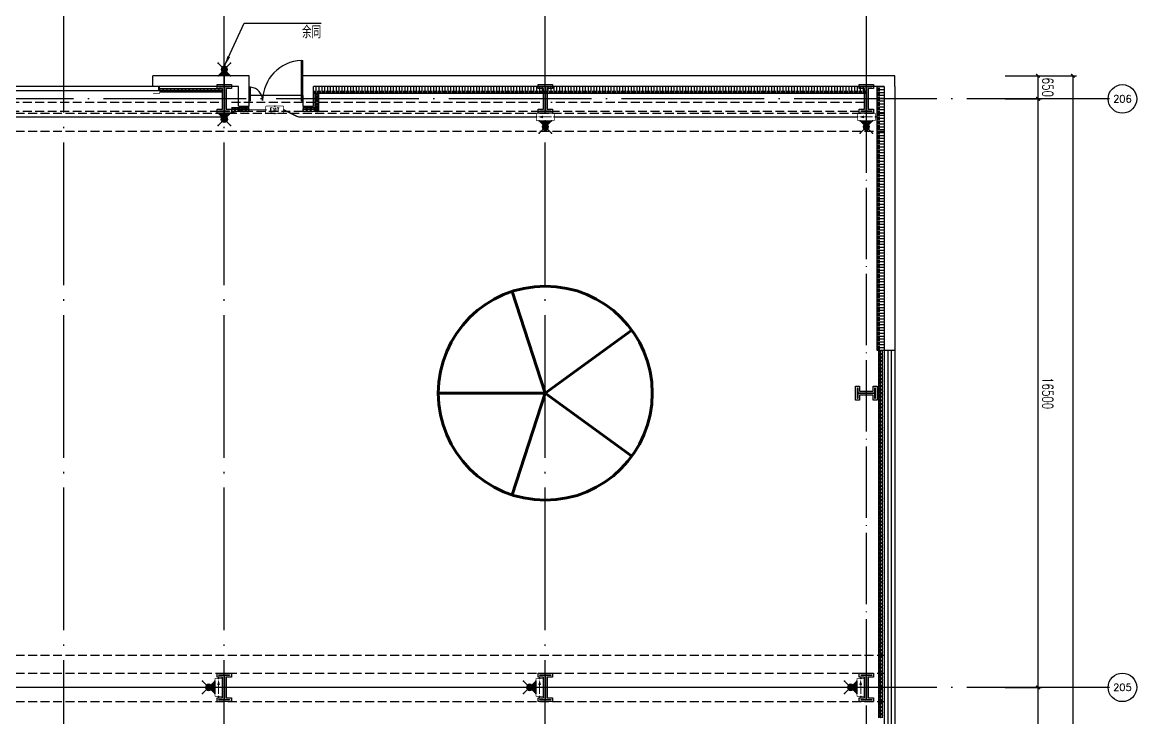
# Model space of a CAD drawing. Extents: x -1396510 to 1250330, y -1892470 to 1623980.
# Drawn here: x 378313 to 409555, y -733980 to -714481 of the extents above; entities that cross this region are included whole.
import ezdxf
from ezdxf.enums import TextEntityAlignment as Align

# ---------------------------------------------------------------- set-up
doc = ezdxf.new("R2010")
doc.units = 0
doc.header["$LTSCALE"] = 1000
doc.header["$MEASUREMENT"] = 0
for name, pattern in [('10平面$0$DASH', [0.35, 0.25, -0.1]), ('DASH', [0.35, 0.25, -0.1]), ('DOTE', [2.42, 2, -0.2, 0.02, -0.2])]:
    doc.linetypes.add(name, pattern=pattern)
doc.layers.get('Defpoints').update_dxf_attribs({"color": 210})
for name, color, linetype in [('10平面$0$WINDOW', 4, 'Continuous'), ('99平面图例外参$0$A-HATCH-2', 251, 'Continuous'), ('A-AXIS-D', 1, 'Continuous'), ('A-AXIS-DOTE', 14, 'DOTE'), ('A-AXIS-DP', 126, 'Continuous'), ('A-HATCH-2', 251, 'Continuous'), ('A-HRAIL', 173, 'Continuous'), ('A-LIN-V', 9, 'Continuous'), ('A-SFCE', 30, 'Continuous'), ('A-WINDOW', 140, 'Continuous'), ('AS-COLN', 6, 'Continuous'), ('AS-WALL', 40, 'Continuous'), ('CURTWALL', 4, 'Continuous'), ('DIM-应急', 3, 'Continuous'), ('EQUIP-应急', 3, 'Continuous'), ('EQUIP-照明', 3, 'Continuous'), ('WIRE-照明', 1, 'Continuous')]:
    doc.layers.add(name, color=color, linetype=linetype)
doc.layers.add('A-云线2', color=3, linetype='Continuous', plot=False)
doc.styles.add('_TCH_AXIS', font='COMPLEX', dxfattribs={"bigfont": 'GBCBIG'})
doc.styles.add('_TCH_DIM_T3', font='SIMPLEX', dxfattribs={"width": 0.705882, "bigfont": 'GBCBIG'})
doc.styles.add('_TEL_DIM', font='SIMPLEX', dxfattribs={"width": 0.8, "height": 3.5, "bigfont": 'HZTXT'})
doc.styles.add('A-DIM_T3', font='SIMPLEX', dxfattribs={"width": 0.705882, "bigfont": 'GBCBIG'})
doc.styles.add('HZTXT5', font='aa.shx', dxfattribs={"width": 0.7, "bigfont": 'hztxt.shx'})
doc.dimstyles.new('_TCH_ARCH&&100', dxfattribs={"dimtxt": 297.5, "dimasz": 100, "dimexe": 100, "dimexo": 100, "dimgap": 126.25, "dimtad": 1, "dimdec": 0, "dimzin": 0, "dimdsep": 46, "dimtxsty": '_TCH_DIM_T3', "dimblk": 'ARCHTICK', "dimcen": 0.09, "dimclrt": 7, "dimazin": 2, "dimtfac": 1, "dimtdec": 0, "dimtix": 1, "dimtmove": 2, "dimatfit": 3, "dimfxl": 0, "dimtolj": 1, "dimtzin": 0, "dimarcsym": 0})
doc.dimstyles.new('A-DIM&&100', dxfattribs={"dimtxt": 297.5, "dimasz": 100, "dimexe": 100, "dimexo": 100, "dimgap": 126.25, "dimtad": 1, "dimdec": 0, "dimzin": 0, "dimdsep": 46, "dimtxsty": 'A-DIM_T3', "dimblk": 'ARCHTICK', "dimcen": 0.09, "dimclrt": 7, "dimazin": 2, "dimtfac": 1, "dimtdec": 0, "dimtix": 1, "dimtmove": 2, "dimatfit": 3, "dimfxl": 0, "dimtolj": 1, "dimtzin": 0, "dimarcsym": 0})

# ---------------------------------------------------------------- blocks, each defined once
blk = doc.blocks.new('_ArchTick')
at = {"color": 0, "linetype": 'ByBlock', "const_width": 0.4}
blk.add_lwpolyline([(-0.5, -0.5), (0.5, 0.5)], dxfattribs=at)
blk = doc.blocks.new('*D551')
at = {"layer": 'A-AXIS-D', "color": 0, "lineweight": -2, "transparency": 16777216}
for p, q in [((160194, 650), (161210, 650)), ((161110, 650), (161110, 0)), ((160194, 0), (161210, 0))]:
    blk.add_line(p, q, dxfattribs=at)
at = {"layer": 'Defpoints', "color": 0, "transparency": 16777216}
for p in [(160094, 650), (160094, 0), (161110, 0)]:
    blk.add_point(p, dxfattribs=at)
at = {"layer": 'A-AXIS-D', "color": 0, "lineweight": -2, "transparency": 16777216, "xscale": 100, "yscale": 100, "zscale": 100}
for p, rotation in [((161110, 650), 90), ((161110, 0), 270)]:
    blk.add_blockref('_ArchTick', p, dxfattribs=dict(at, rotation=rotation))
at = {"layer": 'A-AXIS-D', "color": 7, "transparency": 16777216, "insert": (161385, 325), "char_height": 297.5, "attachment_point": 5, "rotation": 270, "style": 'A-DIM_T3'}
blk.add_mtext('\\A1;650', dxfattribs=at)
blk = doc.blocks.new('*D552')
at = {"layer": 'A-AXIS-D', "color": 0, "lineweight": -2, "transparency": 16777216}
for p, q in [((160194, 0), (161210, 0)), ((161110, 0), (161110, -16500)), ((160194, -16500), (161210, -16500))]:
    blk.add_line(p, q, dxfattribs=at)
at = {"layer": 'Defpoints', "color": 0, "transparency": 16777216}
for p in [(160094, 0), (160094, -16500), (161110, -16500)]:
    blk.add_point(p, dxfattribs=at)
at = {"layer": 'A-AXIS-D', "color": 0, "lineweight": -2, "transparency": 16777216, "xscale": 100, "yscale": 100, "zscale": 100}
for p, rotation in [((161110, 0), 90), ((161110, -16500), 270)]:
    blk.add_blockref('_ArchTick', p, dxfattribs=dict(at, rotation=rotation))
at = {"layer": 'A-AXIS-D', "color": 7, "transparency": 16777216, "insert": (161385, -8250), "char_height": 297.5, "attachment_point": 5, "rotation": 270, "style": 'A-DIM_T3'}
blk.add_mtext('\\A1;16500', dxfattribs=at)
blk = doc.blocks.new('*D553')
at = {"layer": 'A-AXIS-D', "color": 0, "lineweight": -2, "transparency": 16777216}
for p, q in [((160194, -16500), (161210, -16500)), ((161110, -16500), (161110, -33000)), ((160194, -33000), (161210, -33000))]:
    blk.add_line(p, q, dxfattribs=at)
at = {"layer": 'Defpoints', "color": 0, "transparency": 16777216}
for p in [(160094, -16500), (160094, -33000), (161110, -33000)]:
    blk.add_point(p, dxfattribs=at)
at = {"layer": 'A-AXIS-D', "color": 0, "lineweight": -2, "transparency": 16777216, "xscale": 100, "yscale": 100, "zscale": 100}
for p, rotation in [((161110, -16500), 90), ((161110, -33000), 270)]:
    blk.add_blockref('_ArchTick', p, dxfattribs=dict(at, rotation=rotation))
at = {"layer": 'A-AXIS-D', "color": 7, "transparency": 16777216, "insert": (161385, -24750), "char_height": 297.5, "attachment_point": 5, "rotation": 270, "style": 'A-DIM_T3'}
blk.add_mtext('\\A1;16500', dxfattribs=at)
blk = doc.blocks.new('10平面$0$$DorLib2D$00000126')
at = {"color": 0, "linetype": 'Continuous'}
for p, q in [((-0.532, 0.5), (-0.532, 0.9)), ((0.532, 0.9), (0.532, 0.5))]:
    blk.add_line(p, q, dxfattribs=at)
at = {"color": 0, "linetype": '10平面$0$DASH'}
for p, q in [((-0.532, 0.9), (0.532, 0.9)), ((-0.532, 0.5), (0.532, 0.5))]:
    blk.add_line(p, q, dxfattribs=at)
blk = doc.blocks.new('DOOR2DLIB$SYSLIB$00000123')
at = {"color": 0}
for p, q in [((0.475, -0.001), (0.475, 0.752)), ((0.475, 0.752), (0.5, 0.752)), ((0.5, -0.001), (0.5, 0.752)), ((-0.5, 0), (-0.5, 0.252)), ((-0.475, 0.252), (-0.5, 0.252)), ((-0.475, 0), (-0.475, 0.252)), ((-0.475, 0), (-0.5, 0)), ((0.475, -0.001), (0.5, -0.001))]:
    blk.add_line(p, q, dxfattribs=at)
for centre, radius, start, end in [((0.505, -0.002), 0.755, 92.2493, 179.7238), ((-0.501, 0.003), 0.251, 359.7899, 84.0974)]:
    blk.add_arc(centre, radius, start, end, dxfattribs=at)
blk = doc.blocks.new('42343243')
at = {"layer": '10平面$0$WINDOW'}
blk.add_line((-144654, 1222620), (-146154, 1222620), dxfattribs=at)
at = {"layer": 'AS-WALL'}
for p, q in [((-146154, 1223170), (-148854, 1223170)), ((-148854, 1222870), (-148854, 1223170)), ((-146154, 1222620), (-146154, 1223170)), ((-144654, 1222620), (-144654, 1223170)), ((-137854, 1223170), (-144654, 1223170)), ((-137854, 1222870), (-137854, 1223170)), ((-146454, 1222870), (-148854, 1222870)), ((-146454, 1222320), (-146454, 1222870)), ((-144354, 1222320), (-144354, 1222870)), ((-137854, 1222870), (-144354, 1222870)), ((-146154, 1222320), (-146154, 1222620)), ((-144654, 1222620), (-144654, 1222320)), ((-146454, 1222320), (-146154, 1222320)), ((-144654, 1222320), (-144354, 1222320))]:
    blk.add_line(p, q, dxfattribs=at)
at = {"layer": '10平面$0$WINDOW', "zscale": 300}
for name, p, xscale, yscale, rotation in [('DOOR2DLIB$SYSLIB$00000123', (-145404, 1222470), -1500, -1500, 179.9999999999555), ('10平面$0$$DorLib2D$00000126', (-151354, 1223020), 5000, 300, 180)]:
    blk.add_blockref(name, p, dxfattribs=dict(at, xscale=xscale, yscale=yscale, rotation=rotation))
blk = doc.blocks.new('nt66')
at = {"layer": 'A-HATCH-2', "color": 8}
blk.add_lwpolyline([(-195840, 766870), (-195440, 766870), (-195440, 766758), (-195586, 766758), (-195586, 766182), (-195440, 766182), (-195440, 766070), (-195840, 766070), (-195840, 766182), (-195694, 766182), (-195694, 766758), (-195840, 766758)], close=True, dxfattribs=at)
at = {"layer": 'AS-COLN'}
blk.add_lwpolyline([(-195790, 766820), (-195490, 766820), (-195490, 766808), (-195636, 766808), (-195636, 766132), (-195490, 766132), (-195490, 766120), (-195790, 766120), (-195790, 766132), (-195644, 766132), (-195644, 766808), (-195790, 766808)], close=True, dxfattribs=at)
blk = doc.blocks.new('342343243')
at = {"layer": 'A-AXIS-DP', "color": 5}
blk.add_lwpolyline([(-155704, 832070), (-155404, 832070), (-155404, 832058), (-155550, 832058), (-155550, 831582), (-155404, 831582), (-155404, 831570), (-155704, 831570), (-155704, 831582), (-155558, 831582), (-155558, 832058), (-155704, 832058), (-155704, 832070)], close=True, dxfattribs=at)
at = {"layer": 'A-HATCH-2'}
blk.add_lwpolyline([(-155754, 832120), (-155354, 832120), (-155354, 832008), (-155500, 832008), (-155500, 831632), (-155354, 831632), (-155354, 831520), (-155754, 831520), (-155754, 831632), (-155608, 831632), (-155608, 832008), (-155754, 832008)], close=True, dxfattribs=at)
blk = doc.blocks.new('33333')
for p in [(48786, -43900), (57786, -43900), (66786, -43900), (48786, -60400), (57786, -60400), (66786, -60400)]:
    blk.add_blockref('nt66', p)
at = {"layer": 'A-AXIS-DP', "rotation": 270}
blk.add_blockref('342343243', (-960674, 558766), dxfattribs=at)
blk = doc.blocks.new('w42343')
at = {"layer": 'A-HATCH-2', "color": 8, "linetype": 'DASH'}
for p, q in [((-263654, 722170), (-128354, 722170)), ((-263654, 721670), (-128354, 721670)), ((-263654, 706970), (-128354, 706970)), ((-263654, 706470), (-128354, 706470)), ((-263654, 705670), (-128354, 705670))]:
    blk.add_line(p, q, dxfattribs=at)
blk = doc.blocks.new('w4324324')
at = {"layer": 'A-HATCH-2', "color": 0, "lineweight": 60}
for q in [(-1694760, 686605), (-1697614, 684532), (-1691907, 684532), (-1696524, 681178), (-1692997, 681178)]:
    blk.add_line((-1694760, 683605), q, dxfattribs=at)
blk.add_circle((-1694760, 683605), 3000, dxfattribs=at)
blk = doc.blocks.new('ner546')
at = {"layer": 'A-LIN-V', "color": 8}
blk.add_blockref('w4324324', (631280, -64744), dxfattribs=at)
blk = doc.blocks.new('3333')
at = {"layer": 'A-SFCE', "const_width": 20}
blk.add_lwpolyline([(-227064, 766320), (-227064, 766510), (-227244, 766510), (-227244, 766320)], dxfattribs=at)
blk = doc.blocks.new('*D5786')
at = {"layer": 'A-AXIS-D', "color": 0, "lineweight": -2, "transparency": 16777216}
for p, q in [((160294, 650), (162190, 650)), ((162090, 650), (162090, -83150)), ((160294, -83150), (162190, -83150))]:
    blk.add_line(p, q, dxfattribs=at)
at = {"layer": 'Defpoints', "color": 0, "transparency": 16777216}
for p in [(160194, 650), (160194, -83150), (162090, -83150)]:
    blk.add_point(p, dxfattribs=at)
at = {"layer": 'A-AXIS-D', "color": 0, "lineweight": -2, "transparency": 16777216, "xscale": 100, "yscale": 100, "zscale": 100}
for p, rotation in [((162090, 650), 90), ((162090, -83150), 270)]:
    blk.add_blockref('_ArchTick', p, dxfattribs=dict(at, rotation=rotation))
at = {"layer": 'A-AXIS-D', "color": 7, "transparency": 16777216, "insert": (162365, -41250), "char_height": 297.5, "attachment_point": 5, "rotation": 270, "style": '_TCH_DIM_T3'}
blk.add_mtext('\\A1;83800', dxfattribs=at)
blk = doc.blocks.new('99平面图例外参$0$$LinePat$填挖边坡')
at = {"color": 0}
for p, q in [((0, 0), (0, -1500)), ((300, 0), (300, -600))]:
    blk.add_line(p, q, dxfattribs=at)
at = {"layer": 'Defpoints', "color": 0}
blk.add_point((600, 0), dxfattribs=at)
blk = doc.blocks.new('99平面图例外参$0$$LinePat$圆环')
for points in [[(0, 150), (300, 150)], [(0, 0), (300, 0)], [(0, -150), (300, -150)]]:
    blk.add_lwpolyline(points)
at = {"color": 0}
blk.add_circle((150, 0), 150, dxfattribs=at)
blk = doc.blocks.new('$equip_U$00000203(EQ-138-沈勤辉)')
at = {"color": 7, "lineweight": 0}
for p, q in [((-0.348, -0.15), (-0.2, -0.15)), ((-0.348, -0.45), (-0.348, -0.15)), ((-0.348, -0.293), (-0.257, -0.293)), ((-0.348, -0.45), (-0.2, -0.45)), ((-0.131, -0.15), (0.029, -0.45)), ((-0.131, -0.45), (0.029, -0.15)), ((0.097, -0.45), (0.097, -0.15)), ((0.188, -0.15), (0.348, -0.15)), ((0.269, -0.15), (0.269, -0.45))]:
    blk.add_line(p, q, dxfattribs=at)
at = {"lineweight": 0, "const_width": 0.0571}
blk.add_lwpolyline([(-0.658, -0.6), (0.658, -0.6, 0.414214), (0.72, -0.538), (0.72, -0.062, 0.414213), (0.658, 0), (-0.658, 0, 0.414214), (-0.72, -0.062, 0), (-0.72, -0.538, 0.414245), (-0.658, -0.6, 18481.445439)], format="xyb", dxfattribs=at)
for p in [(0, 0), (-0.72, -0.3), (0, -0.6), (0.72, -0.3)]:
    blk.add_point(p)
at = {"color": 7, "style": '_TEL_DIM', "flags": 1}
for tag in ['A', 'REMARK']:
    blk.add_attdef(tag, text='', height=0.00002, dxfattribs=at).set_placement((0, 0), align=Align.MIDDLE_CENTER)
blk = doc.blocks.new('$equip_U$00000208(EQ-138-沈勤辉)')
blk.add_hatch(color=256).paths.add_polyline_path([(0.215, 0.372), (0.503, 0.3), (0.215, 0.228)])
at = {"color": 7, "lineweight": 0}
blk.add_line((-0.503, 0.3), (0.215, 0.3), dxfattribs=at)
at = {"lineweight": 0, "const_width": 0.0571}
blk.add_lwpolyline([(-0.658, 0), (0.658, 0, 0.414214), (0.72, 0.062), (0.72, 0.538, 0.414213), (0.658, 0.6), (-0.658, 0.6, 0.414214), (-0.72, 0.538, 0), (-0.72, 0.062, 0.414245), (-0.658, 0, 18481.445439)], format="xyb", dxfattribs=at)
blk.add_lwpolyline([(0.215, 0.372), (0.503, 0.3), (0.215, 0.228), (0.215, 0.372)], dxfattribs=at)
for p in [(-0.72, 0.3), (0, 0.6), (0, 0), (0.72, 0.3)]:
    blk.add_point(p)
at = {"color": 7, "style": '_TEL_DIM', "flags": 1}
for tag in ['A', 'REMARK']:
    blk.add_attdef(tag, text='', height=0.00002, dxfattribs=at).set_placement((0, 0), align=Align.MIDDLE_CENTER)
blk = doc.blocks.new('$equip$00003158')
h = blk.add_hatch(color=256)
h.dxf.hatch_style = 1
h.paths.add_polyline_path([(0, 0.25, -0.198912), (-0.177, 0.323), (-0.5, 0), (0.5, 0), (0.177, 0.323, -0.198912)])
blk.add_hatch(color=256).paths.add_polyline_path([(0, 0.75, 1), (0, 0.25, 1)])
for p, q in [((-0.5, 1), (-0.177, 0.677)), ((0.177, 0.677), (0.5, 1)), ((-0.5, 0), (-0.177, 0.323)), ((-0.5, 0), (0.5, 0)), ((0.177, 0.323), (0.5, 0))]:
    blk.add_line(p, q)
blk.add_circle((0, 0.5), 0.25)
for p in [(-0.5, 1), (0.5, 1), (-0.5, 0), (0, 0), (0.5, 0)]:
    blk.add_point(p)
at = {"color": 7, "style": '_TEL_DIM', "flags": 1}
for tag in ['A', 'REMARK']:
    blk.add_attdef(tag, text='', height=0.00002, dxfattribs=at).set_placement((0, 0), align=Align.MIDDLE_CENTER)
blk = doc.blocks.new('世赫2#厂房一层0821')
at = {"layer": 'A-AXIS-D'}
for centre in [(163479.3, 1.1), (163479.3, -16498.9)]:
    blk.add_circle(centre, 400, dxfattribs=at)
at = {"layer": 'A-AXIS-DOTE', "color": 8, "ltscale": 2}
for p, q in [((133800, -87498.9), (133800, 6300)), ((138300, -87498.9), (138300, 6300)), ((147300, -87498.9), (147300, 6300)), ((163114.2, 0), (-11095.8, 0)), ((163114.2, -16500), (-11095.8, -16500))]:
    blk.add_line(p, q, dxfattribs=at)
at = {"layer": 'A-AXIS-DOTE', "color": 8}
blk.add_line((156300, -89188.9), (156300, 6366.1), dxfattribs=at)
at = {"layer": 'A-LIN-V'}
for p, q in [((156600, -7050), (156600, 344)), ((156296, 150), (140800, 150)), ((156800, -7050), (156600, -7050))]:
    blk.add_line(p, q, dxfattribs=at)
at = {"layer": 'A-SFCE', "linetype": 'DASH'}
for p, q in [((138150, -100), (120450, -100)), ((156246, -100), (147450, -100)), ((138150, -350), (120450, -350)), ((156100, -350), (147450, -350))]:
    blk.add_line(p, q, dxfattribs=at)
at = {"layer": 'A-SFCE', "color": 2, "linetype": 'DASH'}
for p, q in [((147150, -100), (138450, -100)), ((147150, -350), (138450, -350))]:
    blk.add_line(p, q, dxfattribs=at)
at = {"layer": 'AS-WALL'}
for p, q in [((156950, 650), (147300, 650)), ((147300, 350), (147300, 650)), ((157100, 650), (156950, 650)), ((157100, 350), (157100, 650)), ((156800, 350), (147300, 350)), ((156800, 350), (156800, -7050)), ((157100, 350), (157100, -7050)), ((157100, 350), (157100, 350)), ((157100, -7050), (156800, -7050))]:
    blk.add_line(p, q, dxfattribs=at)
at = {"layer": 'CURTWALL'}
for p, q in [((156800, -7050), (156800, -25950)), ((157100, -7050), (156800, -7050)), ((156900, -7050), (156900, -25950)), ((157000, -7050), (157000, -25950)), ((157100, -7050), (157100, -25950))]:
    blk.add_line(p, q, dxfattribs=at)
at = {"layer": '99平面图例外参$0$A-HATCH-2', "color": 203, "yscale": 0.1333333333333333, "zscale": 0.1333333333333333}
for p, xscale, rotation in [((140800, 150), -0.1338169328393816, 179.9999999999118), ((140880.3, 150), -0.1338169328393816, 179.9999999999118), ((140960.6, 150), -0.1338169328393816, 179.9999999999118), ((141040.9, 150), -0.1338169328393816, 179.9999999999118), ((141121.2, 150), -0.1338169328393816, 179.9999999999118), ((141201.5, 150), -0.1338169328393816, 179.9999999999118), ((141281.7, 150), -0.1338169328393816, 179.9999999999118), ((141362, 150), -0.1338169328393816, 179.9999999999118), ((141442.3, 150), -0.1338169328393816, 179.9999999999118), ((141522.6, 150), -0.1338169328393816, 179.9999999999118), ((141602.9, 150), -0.1338169328393816, 179.9999999999118), ((141683.2, 150), -0.1338169328393816, 179.9999999999118), ((141763.5, 150), -0.1338169328393816, 179.9999999999118), ((141843.8, 150), -0.1338169328393816, 179.9999999999118), ((141924.1, 150), -0.1338169328393816, 179.9999999999118), ((142004.4, 150), -0.1338169328393816, 179.9999999999118), ((142084.6, 150), -0.1338169328393816, 179.9999999999118), ((142164.9, 150), -0.1338169328393816, 179.9999999999118), ((142245.2, 150), -0.1338169328393816, 179.9999999999118), ((142325.5, 150), -0.1338169328393816, 179.9999999999118), ((142405.8, 150), -0.1338169328393816, 179.9999999999118), ((142486.1, 150), -0.1338169328393816, 179.9999999999118), ((142566.4, 150), -0.1338169328393816, 179.9999999999118), ((142646.7, 150), -0.1338169328393816, 179.9999999999118), ((142727, 150), -0.1338169328393816, 179.9999999999118), ((142807.3, 150), -0.1338169328393816, 179.9999999999118), ((142887.5, 150), -0.1338169328393816, 179.9999999999118), ((142967.8, 150), -0.1338169328393816, 179.9999999999118), ((143048.1, 150), -0.1338169328393816, 179.9999999999118), ((143128.4, 150), -0.1338169328393816, 179.9999999999118), ((143208.7, 150), -0.1338169328393816, 179.9999999999118), ((143289, 150), -0.1338169328393816, 179.9999999999118), ((143369.3, 150), -0.1338169328393816, 179.9999999999118), ((143449.6, 150), -0.1338169328393816, 179.9999999999118), ((143529.9, 150), -0.1338169328393816, 179.9999999999118), ((143610.2, 150), -0.1338169328393816, 179.9999999999118), ((143690.4, 150), -0.1338169328393816, 179.9999999999118), ((143770.7, 150), -0.1338169328393816, 179.9999999999118), ((143851, 150), -0.1338169328393816, 179.9999999999118), ((143931.3, 150), -0.1338169328393816, 179.9999999999118), ((144011.6, 150), -0.1338169328393816, 179.9999999999118), ((144091.9, 150), -0.1338169328393816, 179.9999999999118), ((144172.2, 150), -0.1338169328393816, 179.9999999999118), ((144252.5, 150), -0.1338169328393816, 179.9999999999118), ((144332.8, 150), -0.1338169328393816, 179.9999999999118), ((144413.1, 150), -0.1338169328393816, 179.9999999999118), ((144493.3, 150), -0.1338169328393816, 179.9999999999118), ((144573.6, 150), -0.1338169328393816, 179.9999999999118), ((144653.9, 150), -0.1338169328393816, 179.9999999999118), ((144734.2, 150), -0.1338169328393816, 179.9999999999118), ((144814.5, 150), -0.1338169328393816, 179.9999999999118), ((144894.8, 150), -0.1338169328393816, 179.9999999999118), ((144975.1, 150), -0.1338169328393816, 179.9999999999118), ((145055.4, 150), -0.1338169328393816, 179.9999999999118), ((145135.7, 150), -0.1338169328393816, 179.9999999999118), ((145216, 150), -0.1338169328393816, 179.9999999999118), ((145296.2, 150), -0.1338169328393816, 179.9999999999118), ((145376.5, 150), -0.1338169328393816, 179.9999999999118), ((145456.8, 150), -0.1338169328393816, 179.9999999999118), ((145537.1, 150), -0.1338169328393816, 179.9999999999118), ((145617.4, 150), -0.1338169328393816, 179.9999999999118), ((145697.7, 150), -0.1338169328393816, 179.9999999999118), ((145778, 150), -0.1338169328393816, 179.9999999999118), ((145858.3, 150), -0.1338169328393816, 179.9999999999118), ((145938.6, 150), -0.1338169328393816, 179.9999999999118), ((146018.9, 150), -0.1338169328393816, 179.9999999999118), ((146099.2, 150), -0.1338169328393816, 179.9999999999118), ((146179.4, 150), -0.1338169328393816, 179.9999999999118), ((146259.7, 150), -0.1338169328393816, 179.9999999999118), ((146340, 150), -0.1338169328393816, 179.9999999999118), ((146420.3, 150), -0.1338169328393816, 179.9999999999118), ((146500.6, 150), -0.1338169328393816, 179.9999999999118), ((146580.9, 150), -0.1338169328393816, 179.9999999999118), ((146661.2, 150), -0.1338169328393816, 179.9999999999118), ((146741.5, 150), -0.1338169328393816, 179.9999999999118), ((146821.8, 150), -0.1338169328393816, 179.9999999999118), ((146902.1, 150), -0.1338169328393816, 179.9999999999118), ((146982.3, 150), -0.1338169328393816, 179.9999999999118), ((147062.6, 150), -0.1338169328393816, 179.9999999999118), ((147142.9, 150), -0.1338169328393816, 179.9999999999118), ((147223.2, 150), -0.1338169328393816, 179.9999999999118), ((147303.5, 150), -0.1338169328393816, 179.9999999999118), ((147383.8, 150), -0.1338169328393816, 179.9999999999118), ((147464.1, 150), -0.1338169328393816, 179.9999999999118), ((147544.4, 150), -0.1338169328393816, 179.9999999999118), ((147624.7, 150), -0.1338169328393816, 179.9999999999118), ((147705, 150), -0.1338169328393816, 179.9999999999118), ((147785.2, 150), -0.1338169328393816, 179.9999999999118), ((147865.5, 150), -0.1338169328393816, 179.9999999999118), ((147945.8, 150), -0.1338169328393816, 179.9999999999118), ((148026.1, 150), -0.1338169328393816, 179.9999999999118), ((148106.4, 150), -0.1338169328393816, 179.9999999999118), ((148186.7, 150), -0.1338169328393816, 179.9999999999118), ((148267, 150), -0.1338169328393816, 179.9999999999118), ((148347.3, 150), -0.1338169328393816, 179.9999999999118), ((148427.6, 150), -0.1338169328393816, 179.9999999999118), ((148507.9, 150), -0.1338169328393816, 179.9999999999118), ((148588.1, 150), -0.1338169328393816, 179.9999999999118), ((148668.4, 150), -0.1338169328393816, 179.9999999999118), ((148748.7, 150), -0.1338169328393816, 179.9999999999118), ((148829, 150), -0.1338169328393816, 179.9999999999118), ((148909.3, 150), -0.1338169328393816, 179.9999999999118), ((148989.6, 150), -0.1338169328393816, 179.9999999999118), ((149069.9, 150), -0.1338169328393816, 179.9999999999118), ((149150.2, 150), -0.1338169328393816, 179.9999999999118), ((149230.5, 150), -0.1338169328393816, 179.9999999999118), ((149310.8, 150), -0.1338169328393816, 179.9999999999118), ((149391, 150), -0.1338169328393816, 179.9999999999118), ((149471.3, 150), -0.1338169328393816, 179.9999999999118), ((149551.6, 150), -0.1338169328393816, 179.9999999999118), ((149631.9, 150), -0.1338169328393816, 179.9999999999118), ((149712.2, 150), -0.1338169328393816, 179.9999999999118), ((149792.5, 150), -0.1338169328393816, 179.9999999999118), ((149872.8, 150), -0.1338169328393816, 179.9999999999118), ((149953.1, 150), -0.1338169328393816, 179.9999999999118), ((150033.4, 150), -0.1338169328393816, 179.9999999999118), ((150113.7, 150), -0.1338169328393816, 179.9999999999118), ((150193.9, 150), -0.1338169328393816, 179.9999999999118), ((150274.2, 150), -0.1338169328393816, 179.9999999999118), ((150354.5, 150), -0.1338169328393816, 179.9999999999118), ((150434.8, 150), -0.1338169328393816, 179.9999999999118), ((150515.1, 150), -0.1338169328393816, 179.9999999999118), ((150595.4, 150), -0.1338169328393816, 179.9999999999118), ((150675.7, 150), -0.1338169328393816, 179.9999999999118), ((150756, 150), -0.1338169328393816, 179.9999999999118), ((150836.3, 150), -0.1338169328393816, 179.9999999999118), ((150916.6, 150), -0.1338169328393816, 179.9999999999118), ((150996.9, 150), -0.1338169328393816, 179.9999999999118), ((151077.1, 150), -0.1338169328393816, 179.9999999999118), ((151157.4, 150), -0.1338169328393816, 179.9999999999118), ((151237.7, 150), -0.1338169328393816, 179.9999999999118), ((151318, 150), -0.1338169328393816, 179.9999999999118), ((151398.3, 150), -0.1338169328393816, 179.9999999999118), ((151478.6, 150), -0.1338169328393816, 179.9999999999118), ((151558.9, 150), -0.1338169328393816, 179.9999999999118), ((151639.2, 150), -0.1338169328393816, 179.9999999999118), ((151719.5, 150), -0.1338169328393816, 179.9999999999118), ((151799.8, 150), -0.1338169328393816, 179.9999999999118), ((151880, 150), -0.1338169328393816, 179.9999999999118), ((151960.3, 150), -0.1338169328393816, 179.9999999999118), ((152040.6, 150), -0.1338169328393816, 179.9999999999118), ((152120.9, 150), -0.1338169328393816, 179.9999999999118), ((152201.2, 150), -0.1338169328393816, 179.9999999999118), ((152281.5, 150), -0.1338169328393816, 179.9999999999118), ((152361.8, 150), -0.1338169328393816, 179.9999999999118), ((152442.1, 150), -0.1338169328393816, 179.9999999999118), ((152522.4, 150), -0.1338169328393816, 179.9999999999118), ((152602.7, 150), -0.1338169328393816, 179.9999999999118), ((152682.9, 150), -0.1338169328393816, 179.9999999999118), ((152763.2, 150), -0.1338169328393816, 179.9999999999118), ((152843.5, 150), -0.1338169328393816, 179.9999999999118), ((152923.8, 150), -0.1338169328393816, 179.9999999999118), ((153004.1, 150), -0.1338169328393816, 179.9999999999118), ((153084.4, 150), -0.1338169328393816, 179.9999999999118), ((153164.7, 150), -0.1338169328393816, 179.9999999999118), ((153245, 150), -0.1338169328393816, 179.9999999999118), ((153325.3, 150), -0.1338169328393816, 179.9999999999118), ((153405.6, 150), -0.1338169328393816, 179.9999999999118), ((153485.8, 150), -0.1338169328393816, 179.9999999999118), ((153566.1, 150), -0.1338169328393816, 179.9999999999118), ((153646.4, 150), -0.1338169328393816, 179.9999999999118), ((153726.7, 150), -0.1338169328393816, 179.9999999999118), ((153807, 150), -0.1338169328393816, 179.9999999999118), ((153887.3, 150), -0.1338169328393816, 179.9999999999118), ((153967.6, 150), -0.1338169328393816, 179.9999999999118), ((154047.9, 150), -0.1338169328393816, 179.9999999999118), ((154128.2, 150), -0.1338169328393816, 179.9999999999118), ((154208.5, 150), -0.1338169328393816, 179.9999999999118), ((154288.7, 150), -0.1338169328393816, 179.9999999999118), ((154369, 150), -0.1338169328393816, 179.9999999999118), ((154449.3, 150), -0.1338169328393816, 179.9999999999118), ((154529.6, 150), -0.1338169328393816, 179.9999999999118), ((154609.9, 150), -0.1338169328393816, 179.9999999999118), ((154690.2, 150), -0.1338169328393816, 179.9999999999118), ((154770.5, 150), -0.1338169328393816, 179.9999999999118), ((154850.8, 150), -0.1338169328393816, 179.9999999999118), ((154931.1, 150), -0.1338169328393816, 179.9999999999118), ((155011.4, 150), -0.1338169328393816, 179.9999999999118), ((155091.6, 150), -0.1338169328393816, 179.9999999999118), ((155171.9, 150), -0.1338169328393816, 179.9999999999118), ((155252.2, 150), -0.1338169328393816, 179.9999999999118), ((155332.5, 150), -0.1338169328393816, 179.9999999999118), ((155412.8, 150), -0.1338169328393816, 179.9999999999118), ((155493.1, 150), -0.1338169328393816, 179.9999999999118), ((155573.4, 150), -0.1338169328393816, 179.9999999999118), ((155653.7, 150), -0.1338169328393816, 179.9999999999118), ((155734, 150), -0.1338169328393816, 179.9999999999118), ((155814.3, 150), -0.1338169328393816, 179.9999999999118), ((155894.5, 150), -0.1338169328393816, 179.9999999999118), ((155974.8, 150), -0.1338169328393816, 179.9999999999118), ((156055.1, 150), -0.1338169328393816, 179.9999999999118), ((156135.4, 150), -0.1338169328393816, 179.9999999999118), ((156215.7, 150), -0.1338169328393816, 179.9999999999118), ((156600, 344), -0.133949268261889, 89.99999999918609), ((156600, 263.6), -0.133949268261889, 89.99999999918609), ((156600, 183.3), -0.133949268261889, 89.99999999918609), ((156600, 102.9), -0.133949268261889, 89.99999999918609), ((156600, 22.5), -0.133949268261889, 89.99999999918609), ((156600, -57.8), -0.133949268261889, 89.99999999918609), ((156600, -138.2), -0.133949268261889, 89.99999999918609), ((156600, -218.6), -0.133949268261889, 89.99999999918609), ((156600, -299), -0.133949268261889, 89.99999999918609), ((156600, -379.3), -0.133949268261889, 89.99999999918609), ((156600, -459.7), -0.133949268261889, 89.99999999918609), ((156600, -540.1), -0.133949268261889, 89.99999999918609), ((156600, -620.4), -0.133949268261889, 89.99999999918609), ((156600, -700.8), -0.133949268261889, 89.99999999918609), ((156600, -781.2), -0.133949268261889, 89.99999999918609), ((156600, -861.5), -0.133949268261889, 89.99999999918609), ((156600, -941.9), -0.133949268261889, 89.99999999918609), ((156600, -1022.3), -0.133949268261889, 89.99999999918609), ((156600, -1102.7), -0.133949268261889, 89.99999999918609), ((156600, -1183), -0.133949268261889, 89.99999999918609), ((156600, -1263.4), -0.133949268261889, 89.99999999918609), ((156600, -1343.8), -0.133949268261889, 89.99999999918609), ((156600, -1424.1), -0.133949268261889, 89.99999999918609), ((156600, -1504.5), -0.133949268261889, 89.99999999918609), ((156600, -1584.9), -0.133949268261889, 89.99999999918609), ((156600, -1665.2), -0.133949268261889, 89.99999999918609), ((156600, -1745.6), -0.133949268261889, 89.99999999918609), ((156600, -1826), -0.133949268261889, 89.99999999918609), ((156600, -1906.3), -0.133949268261889, 89.99999999918609), ((156600, -1986.7), -0.133949268261889, 89.99999999918609), ((156600, -2067.1), -0.133949268261889, 89.99999999918609), ((156600, -2147.5), -0.133949268261889, 89.99999999918609), ((156600, -2227.8), -0.133949268261889, 89.99999999918609), ((156600, -2308.2), -0.133949268261889, 89.99999999918609), ((156600, -2388.6), -0.133949268261889, 89.99999999918609), ((156600, -2468.9), -0.133949268261889, 89.99999999918609), ((156600, -2549.3), -0.133949268261889, 89.99999999918609), ((156600, -2629.7), -0.133949268261889, 89.99999999918609), ((156600, -2710), -0.133949268261889, 89.99999999918609), ((156600, -2790.4), -0.133949268261889, 89.99999999918609), ((156600, -2870.8), -0.133949268261889, 89.99999999918609), ((156600, -2951.2), -0.133949268261889, 89.99999999918609), ((156600, -3031.5), -0.133949268261889, 89.99999999918609), ((156600, -3111.9), -0.133949268261889, 89.99999999918609), ((156600, -3192.3), -0.133949268261889, 89.99999999918609), ((156600, -3272.6), -0.133949268261889, 89.99999999918609), ((156600, -3353), -0.133949268261889, 89.99999999918609), ((156600, -3433.4), -0.133949268261889, 89.99999999918609), ((156600, -3513.7), -0.133949268261889, 89.99999999918609), ((156600, -3594.1), -0.133949268261889, 89.99999999918609), ((156600, -3674.5), -0.133949268261889, 89.99999999918609), ((156600, -3754.8), -0.133949268261889, 89.99999999918609), ((156600, -3835.2), -0.133949268261889, 89.99999999918609), ((156600, -3915.6), -0.133949268261889, 89.99999999918609), ((156600, -3996), -0.133949268261889, 89.99999999918609), ((156600, -4076.3), -0.133949268261889, 89.99999999918609), ((156600, -4156.7), -0.133949268261889, 89.99999999918609), ((156600, -4237.1), -0.133949268261889, 89.99999999918609), ((156600, -4317.4), -0.133949268261889, 89.99999999918609), ((156600, -4397.8), -0.133949268261889, 89.99999999918609), ((156600, -4478.2), -0.133949268261889, 89.99999999918609), ((156600, -4558.5), -0.133949268261889, 89.99999999918609), ((156600, -4638.9), -0.133949268261889, 89.99999999918609), ((156600, -4719.3), -0.133949268261889, 89.99999999918609), ((156600, -4799.7), -0.133949268261889, 89.99999999918609), ((156600, -4880), -0.133949268261889, 89.99999999918609), ((156600, -4960.4), -0.133949268261889, 89.99999999918609), ((156600, -5040.8), -0.133949268261889, 89.99999999918609), ((156600, -5121.1), -0.133949268261889, 89.99999999918609), ((156600, -5201.5), -0.133949268261889, 89.99999999918609), ((156600, -5281.9), -0.133949268261889, 89.99999999918609), ((156600, -5362.2), -0.133949268261889, 89.99999999918609), ((156600, -5442.6), -0.133949268261889, 89.99999999918609), ((156600, -5523), -0.133949268261889, 89.99999999918609), ((156600, -5603.3), -0.133949268261889, 89.99999999918609), ((156600, -5683.7), -0.133949268261889, 89.99999999918609), ((156600, -5764.1), -0.133949268261889, 89.99999999918609), ((156600, -5844.5), -0.133949268261889, 89.99999999918609), ((156600, -5924.8), -0.133949268261889, 89.99999999918609), ((156600, -6005.2), -0.133949268261889, 89.99999999918609), ((156600, -6085.6), -0.133949268261889, 89.99999999918609), ((156600, -6165.9), -0.133949268261889, 89.99999999918609), ((156600, -6246.3), -0.133949268261889, 89.99999999918609), ((156600, -6326.7), -0.133949268261889, 89.99999999918609), ((156600, -6407), -0.133949268261889, 89.99999999918609), ((156600, -6487.4), -0.133949268261889, 89.99999999918609), ((156600, -6567.8), -0.133949268261889, 89.99999999918609), ((156600, -6648.2), -0.133949268261889, 89.99999999918609), ((156600, -6728.5), -0.133949268261889, 89.99999999918609), ((156600, -6808.9), -0.133949268261889, 89.99999999918609), ((156600, -6889.3), -0.133949268261889, 89.99999999918609), ((156600, -6969.6), -0.133949268261889, 89.99999999918609)]:
    blk.add_blockref('99平面图例外参$0$$LinePat$填挖边坡', p, dxfattribs=dict(at, xscale=xscale, rotation=rotation))
at = {"layer": 'A-HRAIL', "yscale": 0.3333333333111111, "zscale": 0.3333333333111111}
for p, xscale, rotation in [((136489.2, 244), 0.344473467906519, 2.050220548543992e-10), ((136592.5, 244), 0.344473467906519, 2.050220548543992e-10), ((136695.9, 244), 0.344473467906519, 2.050220548543992e-10), ((136799.2, 244), 0.344473467906519, 2.050220548543992e-10), ((136902.6, 244), 0.344473467906519, 2.050220548543992e-10), ((137005.9, 244), 0.344473467906519, 2.050220548543992e-10), ((137109.2, 244), 0.344473467906519, 2.050220548543992e-10), ((137212.6, 244), 0.344473467906519, 2.050220548543992e-10), ((137315.9, 244), 0.344473467906519, 2.050220548543992e-10), ((137419.3, 244), 0.344473467906519, 2.050220548543992e-10), ((137522.6, 244), 0.344473467906519, 2.050220548543992e-10), ((137625.9, 244), 0.344473467906519, 2.050220548543992e-10), ((137729.3, 244), 0.344473467906519, 2.050220548543992e-10), ((137832.6, 244), 0.344473467906519, 2.050220548543992e-10), ((137936, 244), 0.344473467906519, 2.050220548543992e-10), ((138039.3, 244), 0.344473467906519, 2.050220548543992e-10), ((138142.7, 244), 0.344473467906519, 2.050220548543992e-10), ((140900, 50), -0.3333333088954032, 270), ((140900, -50), -0.3333333088954032, 270), ((140900, -150), -0.3333333088954032, 270), ((140900, -250), -0.3333333088954032, 270), ((140900, -350), -0.3333333088954032, 270), ((156700, -7150), 0.3333333333082387, 90), ((156700, -7250), 0.3333333333082387, 90), ((156700, -7350), 0.3333333333082387, 90), ((156700, -7450), 0.3333333333082387, 90), ((156700, -7550), 0.3333333333082387, 90), ((156700, -7650), 0.3333333333082387, 90), ((156700, -7750), 0.3333333333082387, 90), ((156700, -7850), 0.3333333333082387, 90), ((156700, -7950), 0.3333333333082387, 90), ((156700, -8050), 0.3333333333082387, 90), ((156700, -8150), 0.3333333333082387, 90), ((156700, -8250), 0.3333333333082387, 90), ((156700, -8350), 0.3333333333082387, 90), ((156700, -8450), 0.3333333333082387, 90), ((156700, -8550), 0.3333333333082387, 90), ((156700, -8650), 0.3333333333082387, 90), ((156700, -8750), 0.3333333333082387, 90), ((156700, -8850), 0.3333333333082387, 90), ((156700, -8950), 0.3333333333082387, 90), ((156700, -9050), 0.3333333333082387, 90), ((156700, -9150), 0.3333333333082387, 90), ((156700, -9250), 0.3333333333082387, 90), ((156700, -9350), 0.3333333333082387, 90), ((156700, -9450), 0.3333333333082387, 90), ((156700, -9550), 0.3333333333082387, 90), ((156700, -9650), 0.3333333333082387, 90), ((156700, -9750), 0.3333333333082387, 90), ((156700, -9850), 0.3333333333082387, 90), ((156700, -9950), 0.3333333333082387, 90), ((156700, -10050), 0.3333333333082387, 90), ((156700, -10150), 0.3333333333082387, 90), ((156700, -10250), 0.3333333333082387, 90), ((156700, -10350), 0.3333333333082387, 90), ((156700, -10450), 0.3333333333082387, 90), ((156700, -10550), 0.3333333333082387, 90), ((156700, -10650), 0.3333333333082387, 90), ((156700, -10750), 0.3333333333082387, 90), ((156700, -10850), 0.3333333333082387, 90), ((156700, -10950), 0.3333333333082387, 90), ((156700, -11050), 0.3333333333082387, 90), ((156700, -11150), 0.3333333333082387, 90), ((156700, -11250), 0.3333333333082387, 90), ((156700, -11350), 0.3333333333082387, 90), ((156700, -11450), 0.3333333333082387, 90), ((156700, -11550), 0.3333333333082387, 90), ((156700, -11650), 0.3333333333082387, 90), ((156700, -11750), 0.3333333333082387, 90), ((156700, -11850), 0.3333333333082387, 90), ((156700, -11950), 0.3333333333082387, 90), ((156700, -12050), 0.3333333333082387, 90), ((156700, -12150), 0.3333333333082387, 90), ((156700, -12250), 0.3333333333082387, 90), ((156700, -12350), 0.3333333333082387, 90), ((156700, -12450), 0.3333333333082387, 90), ((156700, -12550), 0.3333333333082387, 90), ((156700, -12650), 0.3333333333082387, 90), ((156700, -12750), 0.3333333333082387, 90), ((156700, -12850), 0.3333333333082387, 90), ((156700, -12950), 0.3333333333082387, 90), ((156700, -13050), 0.3333333333082387, 90), ((156700, -13150), 0.3333333333082387, 90), ((156700, -13250), 0.3333333333082387, 90), ((156700, -13350), 0.3333333333082387, 90), ((156700, -13450), 0.3333333333082387, 90), ((156700, -13550), 0.3333333333082387, 90), ((156700, -13650), 0.3333333333082387, 90), ((156700, -13750), 0.3333333333082387, 90), ((156700, -13850), 0.3333333333082387, 90), ((156700, -13950), 0.3333333333082387, 90), ((156700, -14050), 0.3333333333082387, 90), ((156700, -14150), 0.3333333333082387, 90), ((156700, -14250), 0.3333333333082387, 90), ((156700, -14350), 0.3333333333082387, 90), ((156700, -14450), 0.3333333333082387, 90), ((156700, -14550), 0.3333333333082387, 90), ((156700, -14650), 0.3333333333082387, 90), ((156700, -14750), 0.3333333333082387, 90), ((156700, -14850), 0.3333333333082387, 90), ((156700, -14950), 0.3333333333082387, 90), ((156700, -15050), 0.3333333333082387, 90), ((156700, -15150), 0.3333333333082387, 90), ((156700, -15250), 0.3333333333082387, 90), ((156700, -15350), 0.3333333333082387, 90), ((156700, -15450), 0.3333333333082387, 90), ((156700, -15550), 0.3333333333082387, 90), ((156700, -15650), 0.3333333333082387, 90), ((156700, -15750), 0.3333333333082387, 90), ((156700, -15850), 0.3333333333082387, 90), ((156700, -15950), 0.3333333333082387, 90), ((156700, -16050), 0.3333333333082387, 90), ((156700, -16150), 0.3333333333082387, 90), ((156700, -16250), 0.3333333333082387, 90), ((156700, -16350), 0.3333333333082387, 90), ((156700, -16450), 0.3333333333082387, 90), ((156700, -16550), 0.3333333333082387, 90), ((156700, -16650), 0.3333333333082387, 90), ((156700, -16750), 0.3333333333082387, 90), ((156700, -16850), 0.3333333333082387, 90), ((156700, -16950), 0.3333333333082387, 90), ((156700, -17050), 0.3333333333082387, 90), ((156700, -17150), 0.3333333333082387, 90), ((156700, -17250), 0.3333333333082387, 90), ((156700, -17350), 0.3333333333082387, 90)]:
    blk.add_blockref('99平面图例外参$0$$LinePat$圆环', p, dxfattribs=dict(at, xscale=xscale, rotation=rotation))
for p, xscale in [((138600, -300), -0.3333327848855343), ((138700, -300), -0.3333327848855343), ((138800, -300), -0.3333327848855343), ((138900, -300), -0.3333327848855343), ((139000, -300), -0.3333327848855343), ((140612.5, -300), -0.3749999998826196), ((140725, -300), -0.3749999998826196), ((140837.5, -300), -0.3749999998826196), ((140950, -300), -0.3749999998826196)]:
    blk.add_blockref('99平面图例外参$0$$LinePat$圆环', p, dxfattribs=dict(at, xscale=xscale))
at = {"layer": 'A-LIN-V', "color": 8, "rotation": 90.00000000000001}
blk.add_blockref('ner546', (766160.7, 1055230), dxfattribs=at)
at = {"layer": 'A-SFCE', "xscale": -1, "rotation": 270}
blk.add_blockref('3333', (-630020.8, 227404.2), dxfattribs=at)
at = {"layer": 'A-WINDOW'}
for name, p in [('42343243', (285154.2, -1222520)), ('33333', (285154.2, -722570)), ('w42343', (285154.2, -722570))]:
    blk.add_blockref(name, p, dxfattribs=at)
at = {"layer": 'A-AXIS-D', "color": 7, "style": '_TCH_AXIS'}
for s, p, p2 in [('206', (163218.3, -100.4), (163740.2, -100.4)), ('205', (163218.3, -16600.4), (163740.2, -16600.4))]:
    blk.add_text(s, height=202.97, dxfattribs=at).set_placement(p, p2, align=Align.FIT)
at = {"layer": 'A-AXIS-D'}
for base, p1, p2, picture, middle in [((161110, 0), (160094.2, 650), (160094.2, 0), '*D551', (161385, 325)), ((161110, -16500), (160094.2, 0), (160094.2, -16500), '*D552', (161385, -8250)), ((161110, -33000), (160094.2, -16500), (160094.2, -33000), '*D553', (161385, -24750))]:
    dim = blk.add_linear_dim(base=base, p1=p1, p2=p2, angle=270, dimstyle='A-DIM&&100', override={"dimgap": 0}, dxfattribs=at)
    dim.commit()
    dim.dimension.update_dxf_attribs({"geometry": picture, "text_midpoint": middle, "dimtype": 129, "text_rotation": 270})
dim = blk.add_linear_dim(base=(162089.7, -83150), p1=(160194.2, 650), p2=(160194.2, -83150), angle=270, dimstyle='_TCH_ARCH&&100', dxfattribs=at)
dim.commit()
dim.dimension.update_dxf_attribs({"geometry": '*D5786', "text_midpoint": (162364.7, -41250), "dimtype": 161, "text_rotation": 270})

msp = doc.modelspace()

# ---------------------------------------------------------------- linework, layer by layer
at = {"layer": 'DIM-应急'}
for p, q in [((383976.4, -715717.5), (384530, -714510)), ((384530, -714510), (386690, -714510))]:
    msp.add_line(p, q, dxfattribs=at)
msp.add_lwpolyline([(383976.4, -715717.5, 0, 80, 0), (384101.4, -715444.8, 0, 0, 0)], format="xyseb", dxfattribs=at)
at = {"layer": 'WIRE-照明', "color": 6, "linetype": 'DASH', "const_width": 35}
for points in [[(383975.8, -715980), (383975.8, -717030)], [(384150.8, -717030), (384433.8, -716941.8)], [(384478.4, -716935), (385137.9, -716935)], [(385642.1, -716935), (386011.1, -717119.2)], [(375227.9, -717135), (383944.3, -717135)], [(386078.1, -717135), (392723.7, -717135)], [(393227.9, -717135), (401723.7, -717135)], [(374921.8, -733130), (383449.3, -733130)], [(383921.8, -733130), (392449.3, -733130)], [(392921.8, -733130), (401449.3, -733130)]]:
    msp.add_lwpolyline(points, dxfattribs=at)
for points in [[(384478.4, -716935, 0.0756906), (384433.8, -716941.8)], [(386011.1, -717119.2, 0.1162761), (386078.1, -717135)]]:
    msp.add_lwpolyline(points, format="xyb", dxfattribs=at)

# ---------------------------------------------------------------- block references
at = {"layer": 'A-云线2'}
msp.add_blockref('世赫2#厂房一层0821', (245675.8, -716630), dxfattribs=at)
at = {"layer": 'EQUIP-应急', "xscale": -350.0000000000001, "yscale": 350.0000000000001, "zscale": 350.0000000000001}
msp.add_blockref('$equip$00003158', (383975.8, -715980), dxfattribs=at)
at = {"layer": 'EQUIP-应急', "yscale": 350.0000000000001, "zscale": 350.0000000000001}
for p, xscale, rotation in [((383975.8, -717030), 350.0000000000001, 180), ((392975.8, -717240), -350.0000000000001, 180), ((401975.8, -717240), -350.0000000000001, 180), ((383711.8, -733130), -350.0000000000001, 90), ((392711.8, -733130), -350.0000000000001, 90), ((401711.8, -733130), -350.0000000000001, 90)]:
    msp.add_blockref('$equip$00003158', p, dxfattribs=dict(at, xscale=xscale, rotation=rotation))
at = {"layer": 'EQUIP-照明', "xscale": 350, "yscale": 350, "zscale": 350}
msp.add_blockref('$equip_U$00000203(EQ-138-沈勤辉)', (385390, -716830), dxfattribs=at)
for p, rotation in [((392975.8, -717030), 180), ((401975.8, -717030), 180), ((383921.8, -733130), 90.00000000000001), ((392921.8, -733130), 90.00000000000001), ((401921.8, -733130), 90.00000000000001)]:
    msp.add_blockref('$equip_U$00000208(EQ-138-沈勤辉)', p, dxfattribs=dict(at, rotation=rotation))

# ---------------------------------------------------------------- texts
at = {"layer": 'DIM-应急', "color": 7, "style": 'HZTXT5', "width": 0.7}
msp.add_text('余同', height=350, dxfattribs=at).set_placement((386152.9, -714930))

doc.saveas('drawing.dxf')
